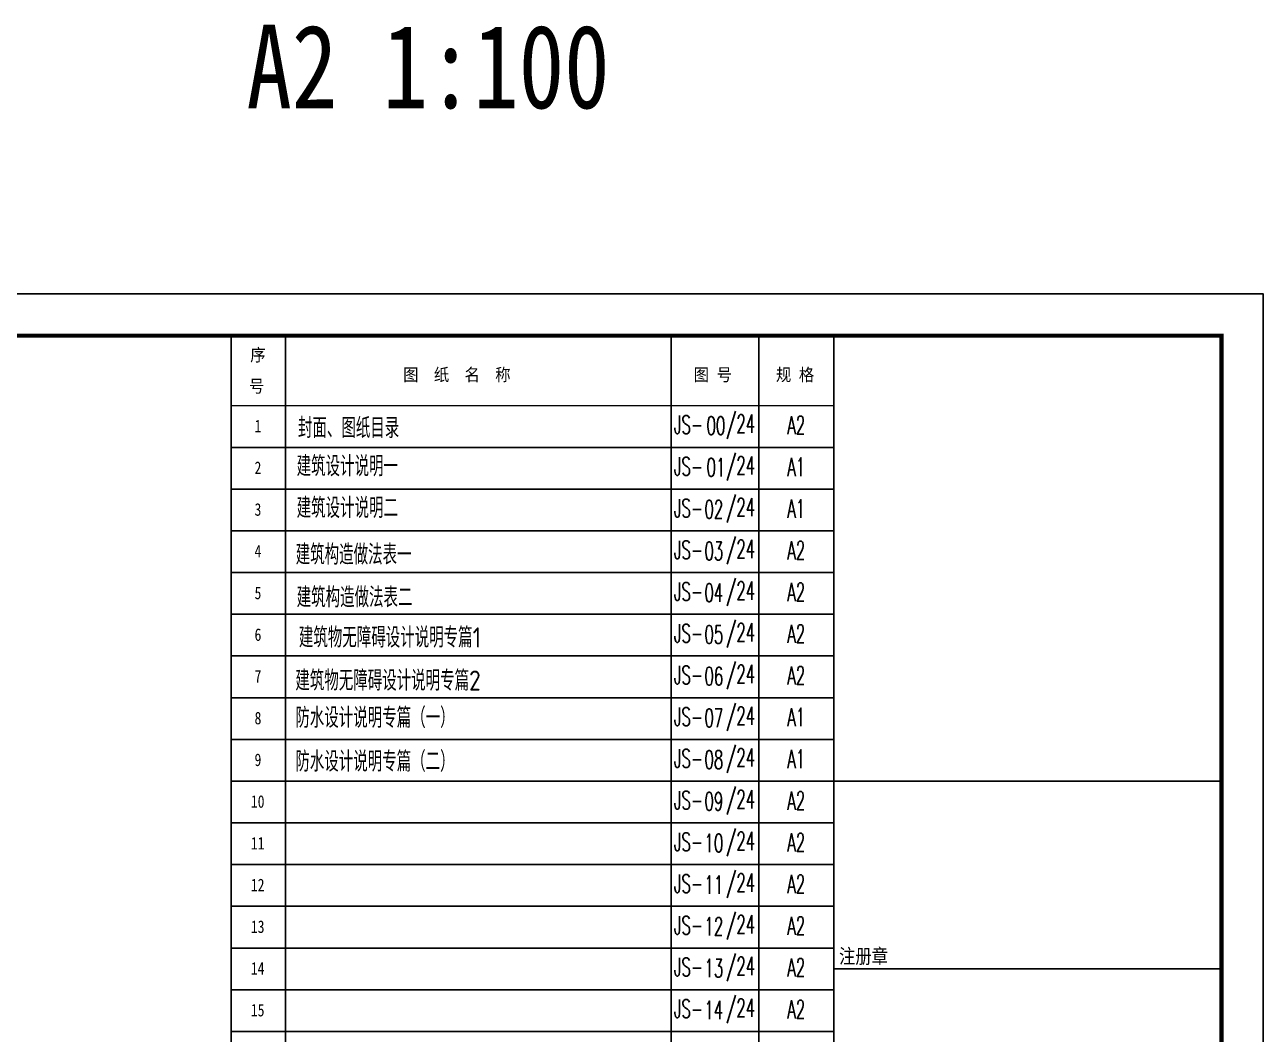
# Model space of a CAD drawing. Extents: x -1041549 to 749950, y -354245 to 17554.
# Drawn here: x -917933 to -888233, y -118087 to -93890 of the extents above; entities that cross this region are included whole.
import ezdxf
from ezdxf.enums import TextEntityAlignment as Align

# ---------------------------------------------------------------- set-up
doc = ezdxf.new("R2010")
doc.units = 0
doc.header["$LTSCALE"] = 1000
doc.header["$MEASUREMENT"] = 0
for name, color, linetype in [('13', 13, 'Continuous'), ('14', 1, 'Continuous'), ('PUB_DIM', 3, 'Continuous'), ('PUB_TEXT', 7, 'Continuous'), ('PUB_TITLE', 4, 'Continuous')]:
    doc.layers.add(name, color=color, linetype=linetype)
doc.styles.add('-宋体', font='', dxfattribs={"width": 0.8})
doc.styles.add('-黑体', font='simhei.ttf', dxfattribs={"width": 0.8})
doc.styles.get("Standard").update_dxf_attribs({"font": 'gbenor.shx', "bigfont": 'gbcbig.shx'})
doc.styles.add('天正', font='SIMPLEX', dxfattribs={"width": 0.8, "bigfont": 'HZTXT'})
doc.styles.add('宋体', font='')
doc.styles.get('-宋体').set_extended_font_data('SimSun')
doc.styles.get('宋体').set_extended_font_data('宋体')

# ---------------------------------------------------------------- blocks, each defined once
blk = doc.blocks.new('A$Cbd60066c')
at = {"layer": 'PUB_TITLE', "style": '天正', "width": 0.6}
for s, p in [('/24', (1249, 146)), ('JS-', (0, 124))]:
    blk.add_text(s, height=436.7, dxfattribs=at).set_placement(p)
blk = doc.blocks.new('TUQ')
at = {"layer": '14'}
for p, q in [((-9300, 40000), (-9300, 0)), ((-9300, 40000), (0, 40000)), ((-9300, 29320), (0, 29320)), ((-9300, 24820), (0, 24820))]:
    blk.add_line(p, q, dxfattribs=at)
at = {"layer": '14', "style": '宋体', "width": 0.82}
blk.add_text('注册章', height=350, dxfattribs=at).set_placement((-9173, 24949))

msp = doc.modelspace()

# ---------------------------------------------------------------- linework, layer by layer
at = {"layer": '13', "color": 7}
for p, q in [((-898533.1, -103020.2), (-912983.1, -103020)), ((-898533.1, -104020.3), (-912983.1, -104020)), ((-898533.1, -105020.3), (-912983.1, -105020)), ((-898533.1, -106020.3), (-912983.1, -106020.1)), ((-898533.1, -107020.3), (-912983.1, -107020.1)), ((-898533.1, -108020.4), (-912983.1, -108020.1)), ((-898533.1, -109020.4), (-912983.1, -109020.1)), ((-898533.1, -110020.4), (-912983.1, -110020.2)), ((-898533.1, -111020.4), (-912983.1, -111020.2)), ((-898533.1, -112020.5), (-912983.1, -112020.2)), ((-898533.1, -113020.5), (-912983.1, -113020.2)), ((-898533.1, -114020.5), (-912983.1, -114020.3)), ((-898533.1, -115020.5), (-912983.1, -115020.3)), ((-898533.1, -116020.6), (-912983.1, -116020.3)), ((-898533.1, -117020.6), (-912983.1, -117020.3)), ((-898533.1, -118020.6), (-912983.1, -118020.4))]:
    msp.add_line(p, q, dxfattribs=at)
at = {"layer": 'PUB_TITLE', "color": 0}
for p, q in [((-912983.1, -101340.5), (-912983.1, -141340.5)), ((-911683, -101340.5), (-911683, -141340.5)), ((-902433, -101340.7), (-902433, -141340.7)), ((-900332.8, -101340.7), (-900332.8, -141340.7)), ((-898533.1, -101340.7), (-898533.1, -141340.7))]:
    msp.add_line(p, q, dxfattribs=at)
at = {"layer": 'PUB_TITLE'}
msp.add_lwpolyline([(-947633.1, -142340.5), (-888233.1, -142340.5), (-888233.1, -100340.5), (-947633.1, -100340.5)], close=True, dxfattribs=at)
at = {"layer": 'PUB_TITLE', "const_width": 100}
msp.add_lwpolyline([(-945133.1, -141340.5), (-889233.1, -141340.5), (-889233.1, -101340.5), (-945133.1, -101340.5)], close=True, dxfattribs=at)

# ---------------------------------------------------------------- block references
for p in [(-902363, -103818.3), (-902363, -104818.3), (-902363, -105818.3), (-902363, -106818.3), (-902363.1, -107818.3), (-902363.1, -108818.4), (-902363.1, -109818.4), (-902363.1, -110818.4), (-902363.1, -111818.4), (-902363, -112818.5), (-902363.2, -113818.5), (-902363.2, -114818.5), (-902363.2, -115818.6), (-902363.2, -116818.6), (-902363.2, -117818.6)]:
    msp.add_blockref('A$Cbd60066c', p)
at = {"layer": '14'}
msp.add_blockref('TUQ', (-889233.1, -141340.5), dxfattribs=at)

# ---------------------------------------------------------------- texts
at = {"color": 7, "style": '-宋体'}
for s, width, p in [('序', 0.9, (-912524.7, -101953.5)), ('图  纸  名  称', 0.9, (-908858.8, -102427.2)), ('图 号', 0.9, (-901894.3, -102427.4)), ('规 格', 0.9, (-899920.1, -102427.4)), ('号', 0.9, (-912556.3, -102702.1)), ('1', 0.8, (-912422.6, -103658.5)), ('2', 0.8, (-912422.6, -104658.5)), ('3', 0.8, (-912422.6, -105658.5)), ('4', 0.8, (-912422.6, -106658.5)), ('5', 0.8, (-912422.6, -107658.6)), ('6', 0.8, (-912422.6, -108658.6)), ('7', 0.8, (-912422.6, -109658.6)), ('8', 0.8, (-912422.6, -110658.6)), ('9', 0.8, (-912422.6, -111658.7)), ('10', 0.8, (-912510.7, -112658.7)), ('11', 0.8, (-912510.7, -113658.7)), ('12', 0.8, (-912510.7, -114658.7)), ('13', 0.8, (-912510.7, -115658.8)), ('14', 0.8, (-912510.7, -116658.8)), ('15', 0.8, (-912510.7, -117658.8))]:
    msp.add_text(s, height=300, dxfattribs=dict(at, width=width)).set_placement(p)
at = {"layer": 'PUB_DIM', "linetype": 'Continuous', "style": '-黑体', "width": 0.8}
msp.add_text('A2 1:100', height=2000, dxfattribs=at).set_placement((-908262.6, -95890, -4608), align=Align.CENTER)
at = {"layer": 'PUB_TEXT'}
for s, p in [('封面、图纸目录', (-911382.6, -103795.6)), ('建筑设计说明一', (-911413.6, -104712)), ('建筑设计说明二', (-911413.6, -105712)), ('建筑构造做法表一', (-911436.1, -106830.7)), ('建筑构造做法表二', (-911412.9, -107855.6)), ('建筑物无障碍设计说明专篇1', (-911359.8, -108817.8)), ('建筑物无障碍设计说明专篇2', (-911444.7, -109850.8)), ('防水设计说明专篇（一）', (-911444.7, -110741.8)), ('防水设计说明专篇（二）', (-911444.7, -111790.9))]:
    msp.add_text(s, height=482.27, dxfattribs=at).set_placement(p)
at = {"layer": 'PUB_TITLE', "style": '天正', "width": 0.6}
for s, p in [('00', (-901583.9, -103715.9)), ('A2', (-899644, -103706.4)), ('01', (-901583.9, -104715.9)), ('A1', (-899644, -104706.4)), ('02', (-901632.1, -105723)), ('A1', (-899644, -105706.5)), ('03', (-901632.1, -106723)), ('A2', (-899644.1, -106706.5)), ('04', (-901632.1, -107723)), ('A2', (-899644, -107706.5)), ('05', (-901632.2, -108723.1)), ('A2', (-899644, -108706.6)), ('06', (-901632.1, -109723.1)), ('A2', (-899644.1, -109706.6)), ('07', (-901632.2, -110723.1)), ('A1', (-899644, -110706.6)), ('08', (-901632.1, -111723.1)), ('A1', (-899644.1, -111706.6)), ('09', (-901632.2, -112723.2)), ('A2', (-899644.1, -112706.7)), ('10', (-901632.3, -113723.2)), ('A2', (-899644, -113706.7)), ('11', (-901632.3, -114723.3)), ('A2', (-899644.1, -114706.7)), ('12', (-901632.3, -115723.3)), ('A2', (-899644.1, -115706.7)), ('13', (-901632.3, -116723.3)), ('A2', (-899644.1, -116706.7)), ('14', (-901632.3, -117723.4)), ('A2', (-899644.1, -117706.8))]:
    msp.add_text(s, height=436.67, dxfattribs=at).set_placement(p)

doc.saveas('drawing.dxf')
